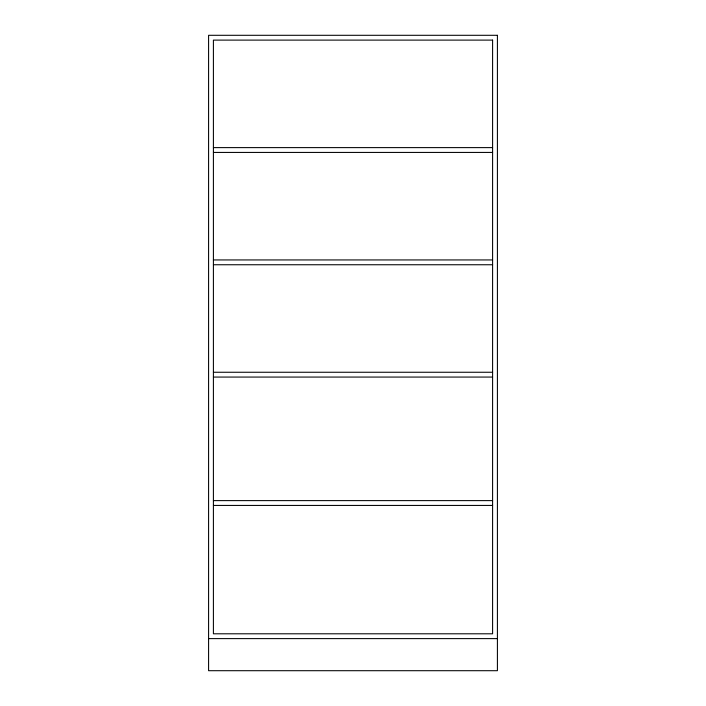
<?xml version="1.0" encoding="UTF-8"?>
<svg xmlns="http://www.w3.org/2000/svg" width="706" height="706" viewBox="0 0 706 706"><rect width="100%" height="100%" fill="white"/><g stroke="black" fill="none" stroke-linecap="round" stroke-linejoin="round"><path stroke-width="1.06" d="M213.406 147.616L492.594 147.616M213.406 152.434L492.594 152.434M213.406 259.94L492.594 259.94M213.406 264.75L492.594 264.75M213.406 372.256L492.594 372.256M213.406 377.066L492.594 377.066M213.406 500.616L492.594 500.616M213.406 505.434L492.594 505.434M208.588 638.612L497.412 638.612M497.412 35.3L208.588 35.3L208.588 670.7L497.412 670.7L497.412 35.3M492.594 40.11L213.406 40.11L213.406 633.794L492.594 633.794L492.594 40.11"/></g></svg>
